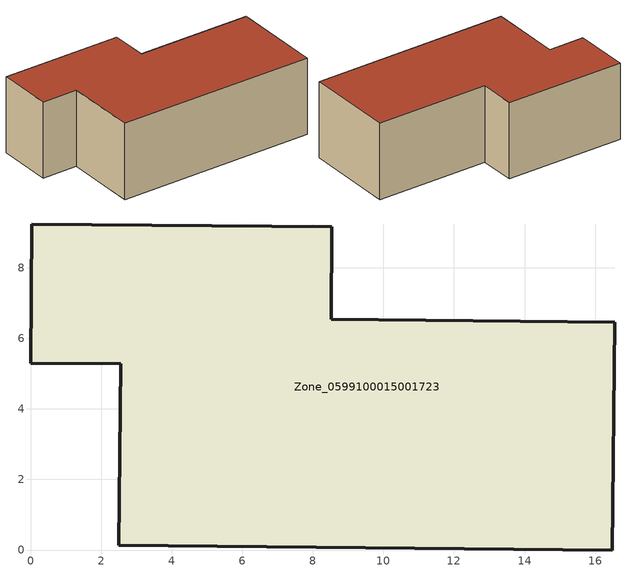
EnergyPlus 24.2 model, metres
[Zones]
Zone_0599100015001723
 floor ground (C_G): 0,5.3 0.04,9.24 8.54,9.16 8.52,6.54 16.56,6.46 16.49,0 2.5,0.13 2.55,5.28 z0.73
 wall outside (C_F): 8.52,6.54 8.54,9.16 0.04,9.24 0,5.3 2.55,5.28 2.5,0.13 16.49,0 16.56,6.46 8.52,6.54 z0.73:6.17
 roof outside (C_R): 16.49,0 16.56,6.46 8.52,6.54 8.54,9.16 0.04,9.24 0,5.3 2.55,5.28 2.5,0.13 z6.17
[BUILDING]
Pand.0599100015001723: North Axis=0; Terrain=City; Loads Convergence Tolerance Value=0.04; Temperature Convergence Tolerance Value=0.4; Solar Distribution=FullExterior; Maximum Number of Warmup Days=25; Minimum Number of Warmup Days=1
[Site:Location]
Rotterdam.The.Hague.AP_ZH_NLD Design_Conditions: Latitude=51.96; Longitude=4.45; Time Zone=1; Elevation=-4.5
[SITE:GROUNDTEMPERATURE:BUILDINGSURFACE]
18, 18, 18, 18, 18, 18, 18, 18, 18, 18, 18, 18
[MATERIAL] Thermal Absorptance=0.9; Solar Absorptance=0.7; Visible Absorptance=0.7
Name | Roughness | Thickness | Conductivity | Density | Specific Heat
G.D.1965 | MediumSmooth | 0.15 | 1 | 540 | 1210
F.D.1965 | Rough | 0.3 | 0.857143 | 1920 | 840
R.D.1965 | MediumRough | 0.2 | 0.08 | 1500 | 1000
[CONSTRUCTION]
C_G: G.D.1965
C_F: F.D.1965
C_R: R.D.1965
[ZONE]
Zone_0599100015001723: Type=1; Multiplier=1; Ceiling Height=Autocalculate; Volume=Autocalculate; Floor Area=autocalculate; Part of Total Floor Area=Yes
[ZONEINFILTRATION:DESIGNFLOWRATE]
Infil_Zone_0599100015001723: Zone or ZoneList or Space or SpaceList=Zone_0599100015001723; Schedule=AlwaysOn; Design Flow Rate Calculation Method=Flow/Area; Flow Rate per Floor Area=0.0042; Constant Term Coefficient=1; Temperature Term Coefficient=0; Velocity Term Coefficient=0; Velocity Squared Term Coefficient=0
[HVACTEMPLATE:ZONE:IDEALLOADSAIRSYSTEM]
Zone_0599100015001723: Maximum Heating Supply Air Temperature=50; Minimum Cooling Supply Air Temperature=13; Maximum Heating Supply Air Humidity Ratio=0.0156; Minimum Cooling Supply Air Humidity Ratio=0.0077; Heating Limit=NoLimit; Cooling Limit=NoLimit; Dehumidification Control Type=ConstantSensibleHeatRatio; Cooling Sensible Heat Ratio=0.7; Dehumidification Setpoint=60; Humidification Control Type=None; Humidification Setpoint=30; Outdoor Air Method=None; Outdoor Air Flow Rate per Person=0.00944; Outdoor Air Flow Rate per Zone Floor Area=0; Outdoor Air Flow Rate per Zone=0; Demand Controlled Ventilation Type=None; Outdoor Air Economizer Type=NoEconomizer; Heat Recovery Type=None; Sensible Heat Recovery Effectiveness=0.7; Latent Heat Recovery Effectiveness=0.65
[ZONECONTROL:THERMOSTAT]
ThermostatControl_Zone_0599100015001723: Zone or ZoneList=Zone_0599100015001723; Control Type Schedule=DualSetpointControlType; Control 1=Thermostat_Zone_0599100015001723; Temperature Difference Between Cutout And Setpoint=0
[THERMOSTATSETPOINT:DUALSETPOINT]
Thermostat_Zone_0599100015001723: Heating Setpoint Temperature Schedule=HeatingSetpoint_Zone_0599100015001723; Cooling Setpoint Temperature Schedule=CoolingSetpoint_Zone_0599100015001723
[SCHEDULE:COMPACT]
HeatingSetpoint_Zone_0599100015001723: Through: 12/31, For: AllDays, Until: 24:00, 21
CoolingSetpoint_Zone_0599100015001723: Through: 12/31, For: AllDays, Until: 24:00, 24
DualSetpointControlType: Through: 12/31, For: AllDays, Until: 24:00, 4
AlwaysOn: Through: 12/31, For: AllDays, Until: 24:00, 1
